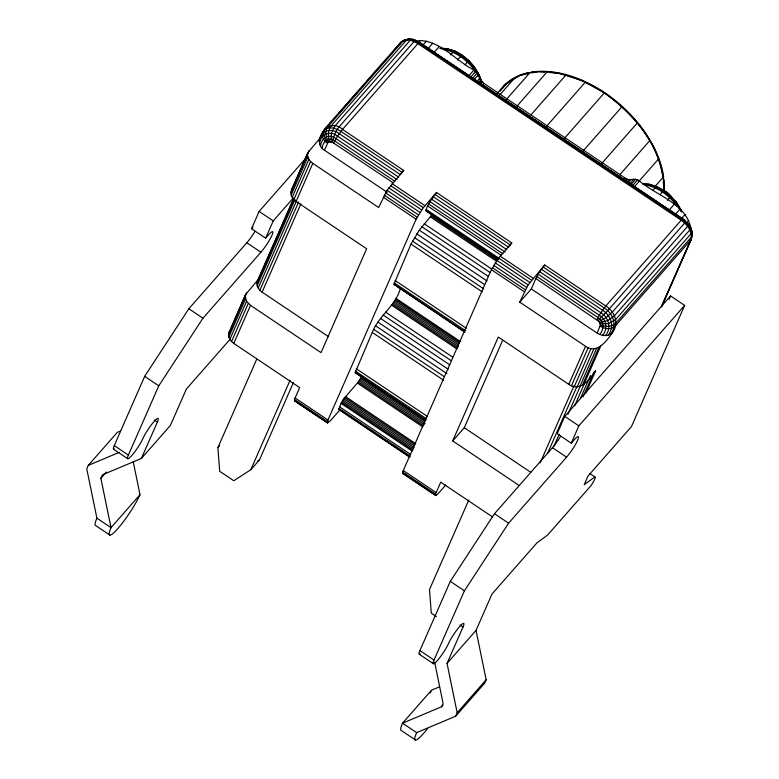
<?xml version="1.0" encoding="UTF-8"?>
<svg xmlns="http://www.w3.org/2000/svg" width="779" height="779" viewBox="0 0 779 779"><rect width="100%" height="100%" fill="white"/><g stroke="black" fill="none" stroke-linecap="round" stroke-linejoin="round"><path stroke-width="1.17" d="M465.131 64.745L468.763 60.45L474.372 66.76L473.398 68.679L475.911 72.807M676.844 206.338L675.588 204.273L676.561 202.355C672.092 199.482 665.062 184.272 660.329 194.731M544.706 265.016L528.123 284.91L519.71 302.125L585.545 346.275C596.772 354.464 606.675 341.046 612.333 332.779C619.519 323.772 614.874 311.503 605.828 306.011L544.706 265.016L539.711 271.715L535.864 278.541L599.139 321.581L606.023 317.637L612.275 312.136L687.633 226.329L688.607 224.41L685.501 221.703M392.801 182.598L332.409 142.245L332.73 139.869L335.739 131.739L338.709 127.328L414.068 41.53L416.044 40.411L682.94 219.084L684.624 220.993M340.004 409.793L330.734 420.348L327.521 422.987L294.608 400.912L294.472 399.52L299.613 387.562L233.788 343.422C230.311 341.075 227.497 336.703 228.997 332.438L245.716 294.345L258.492 279.223L293.907 198.567M327.521 422.987L327.969 420.027L416.122 219.211L423.357 207.633L436.552 192.491L511.784 242.941L508.483 247.167L433.251 196.717C431.011 200.544 425.694 207.214 426.327 210.827L498.55 259.261M409.335 456.883L338.826 409.403L341.085 403.366L343.851 398.712L358.194 382.099L361.807 376.306M425.831 420.28L355.175 372.605L372.245 332.39C378.721 315.787 395.625 306.001 400.357 288.493M419.55 43.001L419.482 42.3L417.875 43.624L342.517 129.421L337.521 136.121L333.675 142.947M464.586 331.99L393.931 284.316L411 244.1L419.297 230.156L431.994 214.77L498.2 259.164M441.527 48.619L440.602 48.181C448.022 48.376 457.176 50.703 462.181 55.815L463.933 57.218M445.831 484.957L437.486 494.353L435.665 495.512L402.753 473.447L402.616 472.045L491.354 269.67L498.589 258.092L511.784 242.941M435.665 495.512L435.529 494.12L440.68 482.162L492.542 516.944M692.025 236.115C692.453 232.171 691.255 226.114 687.721 224.196L690.593 227.672L691.927 231.811L692.025 236.115L691.44 237.05L616.072 322.847C612.041 326.907 605.497 327.199 600.405 325.145L599.139 321.581M228.539 334.658L245.716 294.345M328.602 336.732L262.104 292.135C258.618 289.798 255.804 285.416 257.313 281.151L293.693 198.275M245.258 296.575L246.583 301.298L250.507 305.329L321.036 352.634L366.636 248.764L296.098 201.469C292.622 199.132 289.807 194.75 291.317 190.485L308.036 152.392L320.802 137.27L323.85 130.346L331.864 121.222M290.859 192.705L308.036 152.392M387.251 192.325L324.415 150.181C316.644 145.79 319.234 136.13 323.85 130.346M612.333 332.779C608.311 336.869 601.583 336.002 597.133 333.081L600.405 325.145M410.202 39.456L405.275 39.573L400.873 42.183L325.505 127.98C321.961 132.449 324.23 138.905 328.008 142.469L324.415 150.181M480.974 82.321C481.247 76.546 476.855 71.288 474.07 66.527L473.476 66.546M477.79 75.894L478.647 74.278L478.102 73.148L481.023 80.578M680.583 210.651L680.739 209.22L676.561 202.355L674.195 200.476M120.618 430.972L117.278 432.384L88.29 465.384L86.771 468.841L96.908 518.21A28.648 4.382 -56.2 0 0 95.778 525.621L109.878 535.076M114.601 448.986A14.324 2.191 -56.2 0 1 114.27 445.617L144.67 376.364L188.849 308.747L246.826 242.746A14.324 2.191 -56.2 0 0 254.996 231.275M133.238 461.762L139.996 494.675A28.648 4.382 -56.2 0 1 117.902 528.483A28.648 4.382 -56.2 0 1 111.008 527.675L100.88 478.306L102.4 474.839L141.408 458.422L170.397 425.422L186.347 389.072L230.477 338.836M114.27 445.617L128.379 455.072L158.77 385.829L202.959 318.202L260.926 252.201A14.324 2.191 -56.2 0 0 271.978 235.297A14.324 2.191 -56.2 0 0 268.531 234.898L265.629 238.189L251.529 228.734L259.125 211.421L305.611 158.497M141.408 458.422L157.368 422.072L154.339 420.047M265.629 238.189L273.234 220.885L293.264 198.07M230.662 329.42L246.904 292.427M309.214 150.474L291.317 190.485M228.841 337.025L245.551 298.941M291.151 195.071L307.871 156.988L307.569 154.622M229.863 339.381L246.583 301.298M292.174 197.428L308.893 159.344L307.871 156.988M256.856 283.371L294.209 198.285M319.166 141.418C320.451 130.492 331.153 127.318 339.206 133.647L400.338 174.642L403.639 170.416L342.517 129.421C331.971 118.564 313.148 133.501 327.453 143.258M231.548 341.562L248.267 303.479M293.868 199.609L310.587 161.526L308.893 159.344M257.148 285.737L294.978 199.551M319.458 143.784C320.588 133.852 329.926 130.151 337.521 136.121L398.653 177.115M233.788 343.422L250.507 305.329M296.098 201.469L312.817 163.376L310.587 161.526M258.18 288.094L296.497 200.797M320.49 146.14C321.484 137.581 328.962 133.121 335.973 138.604L397.095 179.598M259.865 290.275L298.669 201.878M322.175 148.322C322.574 141.72 328.845 136.043 334.658 140.931L394.787 181.254M262.104 292.135L300.908 203.738M293.449 382.479L259.504 459.834L250.809 469.727L233.797 480.731L219.697 471.276L217.886 447.652L256.69 359.255M250.809 469.727L290.09 380.23M403.639 170.416L387.056 190.31L378.652 207.526L312.817 163.376M519.194 485.521L452.696 440.924L498.287 337.064L568.826 384.359C580.053 392.548 589.956 379.139 595.614 370.872L585.915 392.967M452.696 440.924L464.294 427.729L502.611 340.433M519.71 302.125L531.307 288.931L535.864 278.541M468.773 500.06L429.482 589.557L431.293 613.18L436.328 616.559M420.241 653.951A14.324 2.191 -56.2 0 1 419.91 650.582L450.301 581.338L494.49 513.712L552.457 447.711A14.324 2.191 -56.2 0 0 560.637 436.24M419.91 650.582L434.01 660.047L464.411 590.803L508.599 523.176L566.567 457.176A14.324 2.191 -56.2 0 0 577.609 440.271A14.324 2.191 -56.2 0 0 574.162 439.862L571.27 443.163L557.16 433.699L564.756 416.395L670.563 295.942L684.663 305.397L631.467 426.58L587.989 476.076L584.192 484.733L594.883 476.894L589.849 473.515M568.826 384.359L585.545 346.275M439.327 686.903L431.527 690.184L402.539 723.185L416.648 732.64L455.657 716.222L457.176 712.766L447.039 663.396L462.999 627.046L459.98 625.011M571.455 385.771L588.174 347.687M540.159 462.872L574.113 385.527M574.298 386.627L591.018 348.544M547.637 453.232L576.742 386.929M599.772 334.483C604.192 329.235 604.329 321.123 597.98 317.52L536.848 276.526M577.171 386.89L593.89 348.807M579.868 386.52L596.587 348.437M553.879 446.357L559.215 434.205M567.949 414.311L580.559 385.586M602.615 335.35C608.107 328.884 606.51 319.38 599.285 315.193L538.162 274.198M582.205 385.566L598.924 347.473M415.519 740.05L401.409 730.585A28.648 4.382 -56.2 0 1 402.539 723.185L441.547 706.767L443.066 703.301L434.624 662.16M584.026 384.066L600.745 345.983M447.039 663.396L476.027 630.396L491.987 594.046L536.916 542.895L547.608 535.046L591.086 485.551A9.504 1.451 -56.2 0 0 594.883 476.894M574.698 405.732L584.883 382.528M605.487 335.603C611.729 328.086 608.808 317.423 600.843 312.71L539.711 271.715M580.306 398.741L590.492 375.536M608.175 335.243C614.952 326.917 611.077 315.378 602.527 310.237L541.395 269.242M583.13 396.667L593.802 372.362L595.614 370.872M610.512 334.279C617.591 325.447 613.141 313.353 604.222 307.958L543.099 266.963M571.27 443.163L578.865 425.85L684.663 305.397M476.027 630.396L486.154 679.765L484.635 683.222L455.657 716.222M661.722 305.952L691.07 239.095M661.39 306.916L691.333 239.095L692.229 235.112L691.762 230.974L690.145 227.195M661.984 305.952L691.333 239.095L692.044 234.08L691.479 233.116M669.093 299.272L670.563 295.942M596.996 319.536L600.843 312.71L605.828 306.011L681.197 220.214C682.453 217.049 687.945 221.372 684.692 223.008L609.324 308.815L598.155 320.471M319.624 139.198L320.802 137.27M257.313 281.151L258.492 279.223M228.997 332.438L230.185 330.51M643.717 184.214L642.792 183.776L649.725 184.36L657.067 186.726L664.448 190.904L670.865 196.045L667.321 200.339M500.157 91.201C525.007 57.451 575.321 73.654 604.377 92.857C636.092 115.292 664.808 150.289 663.854 191.03M390.386 54.588L400.873 42.183L405.275 39.573M502.465 88.339L505.181 84.453L519.817 75.359L529.525 73.382M433.251 196.717L436.552 192.491M335.067 117.571L337.473 114.834M339.079 113.004L359.927 89.273M362.332 86.537L365.536 82.886M367.143 81.055L387.981 57.325M409.277 39.008L403.376 40.625L328.017 126.422C324.492 130.96 325.7 137.542 328.845 141.944L332.409 142.245M251.529 228.734L252.971 227.078M418.859 42.212L420.309 40.566C441.566 41.55 455.997 61.064 473.963 69.983L477.186 73.041L472.113 78.815M422.763 45.201L426.386 41.083M427.739 48.931L432.812 43.157M434.088 52.417L439.161 46.643M450.525 54.949L453.641 51.531L454.878 51.132L462.259 55.309M457.351 60.032L462.113 55.114L468.763 60.45M100.88 478.306L106.363 472.064M468.89 75.758L473.963 69.983M470.633 77.16L475.706 71.386M473.934 79.799L478.287 74.852L480.604 81.279M476.68 81.805L479.582 78.504L483.895 83.372L624.962 177.972C629.286 181.789 635.138 177.154 639.462 180.971C656.551 195.753 687.73 203.971 691.129 230.068M478.501 82.788L480.682 80.305M480.701 83.616L482.152 81.97M482.454 85.018L483.895 83.372M139.996 494.675L111.008 527.675L96.908 518.21M497.109 93.412L503.477 86.157M500.06 94.658L515.182 77.433M506.146 99.722L530.032 72.525M517.013 106.119L547.277 71.668M217.886 447.652L219.474 445.861M531.005 114.805L566.041 74.911M546.381 126.519L585.399 82.097M564.561 138.185L604.377 92.857C632.382 113.013 657.768 141.856 662.89 176.989M583.004 151.077L622.022 106.655M601.612 163.6L637.446 122.8M619.626 174.934L649.881 140.483M623.512 179.618L624.962 177.972M625.42 180.67L626.861 179.014M626.618 182.12L628.789 179.637M628.439 182.267L630.62 179.793M630.182 183.269L633.804 179.151M630.552 185.081L635.625 179.306M632.48 185.694L637.553 179.92M638.79 181.478L658.703 158.809M634.388 186.746L639.462 180.971M654.701 186.843L663.465 176.872M652.714 190.543L655.83 187.126L657.476 187.067L648.965 184.321L643.016 183.815M668.47 210.914L674.263 204.312M675.013 214.761L680.086 208.986M681.372 218.636L685.004 214.517M686.484 223.008L688.665 220.535M441.547 706.767L443.115 704.985M457.176 712.766L486.154 679.765M443.095 49.583L445.179 49.759L446.776 48.717L448.207 49.184L439.931 48.551M645.294 185.178L647.368 185.353L648.965 184.321L650.397 184.779L643.327 184.243M416.687 41.423L416.453 40.751C413.649 39.573 409.248 37.626 406.57 39.972L331.202 125.779C327.716 130.259 327.686 136.676 329.906 141.729M399.208 44.549L400.124 43.799M257.498 461.129L259.504 459.834M404.135 41.005L406.395 39.593L407.544 39.992M324.288 129.957C329.215 125.994 336.148 128.282 340.91 131.369L402.032 172.363M328.008 142.469L328.845 141.944M413.776 40.489L412.568 39.291L410.212 40.284L334.843 126.081L331.357 133.433L331.124 141.836M88.29 465.384L119.499 452.248M355.604 373.19L356.685 372.781M339.118 409.793L339.829 409.52M402.753 473.447L403.473 473.174M401.76 41.462L402.879 41.063M403.376 40.625C408.371 38.999 413.639 40.927 417.875 43.624L681.197 220.214C687.302 224.527 693.271 232.191 690.739 240.059L615.381 325.856C611.349 329.945 604.621 329.079 600.171 326.148M416.064 41.423L420.309 40.566M531.706 72.944L538.406 71.58L544.599 72.106M599.869 322.779L607.795 320.539L614.465 315.738L689.834 229.941L690.691 228.325L688.315 224.186M407.388 39.281L411 39.583L418.576 42.884L681.888 219.474L688.256 225.53L690.428 229.094L691.713 232.707L691.129 233.593L615.77 319.4L608.837 323.48L600.307 323.996M549.127 72.486L559.673 73.382L564.746 75.018M566.937 75.719L582.176 80.636L604.377 92.857M446.776 48.717L455.287 51.472L459.328 54.238M445.968 49.058L454.381 51.774M445.179 49.759C456.504 52.456 466.309 59.574 473.398 68.679M411.799 39.242L416.453 40.751M648.157 184.652C661.673 187.973 673.436 197.369 679.96 209.619M647.368 185.353C658.693 188.051 668.499 195.169 675.588 204.273M679.522 208.47L680.739 209.22L681.45 211.206M454.313 51.151C466.855 57.023 477.537 67.841 481.188 81.425M453.641 51.531C464.177 56.429 473.067 64.696 478.394 75.047M415.489 40.43L682.443 219.026L688.597 224.868M656.502 186.746L663.951 190.845L670.777 196.327L676.542 202.813M660.563 189.307L664.37 191.41L664.302 190.709M690.35 229.669L691.226 230.243M419.482 42.3L682.94 219.084M421.566 44.354L425.607 47.061M428.625 49.087L432.666 51.794M436.698 54.501L439.726 56.526M443.757 59.233L446.786 61.268M451.83 64.647L456.874 68.036M459.902 70.061L473.019 78.854M475.034 80.208L480.078 83.596M482.104 84.95L487.148 88.329M490.166 90.364L494.207 93.071M498.239 95.768L501.267 97.803M505.308 100.51L508.327 102.536M513.371 105.925L517.412 108.632M520.44 110.657L534.56 120.132M536.575 121.485L541.619 124.864M543.645 126.217L548.689 129.606M551.707 131.632L555.748 134.339M558.777 136.364L562.808 139.071M566.849 141.778L569.868 143.813M574.912 147.192L578.953 149.899M581.981 151.934L586.012 154.632M588.028 155.985L603.16 166.141M605.186 167.495L610.23 170.874M613.258 172.909L617.289 175.606M620.318 177.641L624.349 180.348M628.39 183.055L631.409 185.081M635.45 187.788L640.494 191.176M643.522 193.202L647.553 195.909M651.595 198.616L664.711 207.409M666.727 208.762L671.771 212.151M674.799 214.176L678.83 216.883M434.955 194.438L510.187 244.888M431.566 199.181L506.798 249.64M430.018 201.664L505.25 252.123M428.703 204.001L502.932 253.779M427.72 206.016L500.946 255.123M392.041 183.62L424.964 205.685M500.196 256.145L533.109 278.22M390.445 185.558L423.357 207.633M426.201 209.473L531.502 280.158M425.899 210.262L498.132 258.696M425.821 210.768L498.2 259.397M431.147 215.91L497.353 260.313M388.74 187.846L421.653 209.921M496.885 260.371L529.798 282.446M430.339 216.883L496.544 261.286M387.056 190.31L419.969 212.385M495.201 262.835L528.123 284.91M531.307 288.931L597.133 333.081M385.508 192.793L418.42 214.868M493.652 265.318L526.565 287.393M384.193 195.12L417.106 217.195M492.338 267.655L525.25 289.73M424.253 223.816L491.461 268.882M383.21 197.145L416.122 219.211M491.354 269.67L524.267 291.745M421.848 226.728L490.059 272.475M419.297 230.156L488.511 276.574M416.775 233.856L486.992 280.946M414.447 237.576L484.665 284.666M412.471 241.071L483.701 288.834M411 244.1L482.22 291.862M395.041 280.45L466.261 328.212M394.155 282.806L465.375 330.569M393.931 284.316L465.151 332.088M396.005 298.406L460.204 341.465M395.508 299.418L459.707 342.468M394.856 300.577L459.055 343.636M259.125 211.421L273.234 220.885M394.077 301.824L458.276 344.873M564.756 416.395L578.865 425.85M393.239 303.06L458.442 346.782M392.392 304.2L457.594 347.921M391.584 305.173L456.786 348.895M385.498 312.097L452.706 357.172M383.093 315.018L451.304 360.765M380.541 318.445L449.756 364.854M378.01 322.146L448.237 369.236M375.692 325.865L446.912 373.628M246.826 242.746L260.926 252.201M552.457 447.711L566.567 457.176M373.716 329.361L443.942 376.452M372.245 332.39L443.465 380.152M464.294 427.729L530.791 472.327M356.285 368.74L427.505 416.502M355.399 371.086L426.619 418.859M355.175 372.605L425.392 419.696M361.32 377.318L425.519 420.368M360.658 378.477L424.857 421.536M359.888 379.724L425.091 423.445M359.041 380.96L424.243 424.682M358.194 382.099L423.396 425.821M357.386 383.073L422.588 426.795M345.506 396.599L415.723 443.689M344.707 397.572L414.925 444.663M343.851 398.712L414.068 445.802M343.013 399.948L414.233 447.711M342.234 401.185L413.454 448.957M341.582 402.353L412.802 450.116M341.085 403.366L412.305 451.129M339.566 406.823L410.786 454.585M338.982 408.391L410.202 456.153M341.835 410.864L344.854 412.889M348.865 415.577L351.874 417.593M355.886 420.29L359.898 422.978M364.913 426.337L366.919 427.681M371.934 431.05L373.939 432.394M378.954 435.753L381.963 437.779M385.975 440.466L388.984 442.482M392.996 445.179L396.005 447.195M400.017 449.882L404.028 452.58M188.849 308.747L202.959 318.202M494.49 513.712L508.599 523.176M338.826 409.403L410.046 457.166M295.056 397.952L327.969 420.027M403.21 470.477L436.123 492.552M294.472 399.52L327.384 421.595M402.616 472.045L435.529 494.12M301.307 404.661L304.297 406.667M308.289 409.345L311.279 411.351M315.271 414.029L318.26 416.035M322.253 418.712L326.245 421.381M404.467 473.846L406.463 475.18M409.462 477.186L413.445 479.864M416.444 481.87L420.426 484.548M424.419 487.226L427.408 489.231M431.4 491.909L436.386 495.249M294.316 400.533L327.229 422.608M402.461 473.057L435.373 495.132M144.67 376.364L158.77 385.829M450.301 581.338L464.411 590.803M113.705 449.317L127.814 458.782M419.345 654.292L433.445 663.747M665.247 192.111L667.876 194.214M468.315 60.723L470.526 63.216M676.26 202.131L681.567 211.917M474.031 67.452L475.132 69.253M680.291 208.743L681.08 210.982M663.299 181.624L664.146 191.069M157.368 422.072A14.324 2.191 -56.2 0 0 153.921 421.663A14.324 2.191 -56.2 0 0 142.869 438.577A14.324 2.191 -56.2 0 1 131.826 455.481A14.324 2.191 -56.2 0 1 128.379 455.072M431.108 691.109A28.648 4.382 -56.2 0 1 430.154 693.096M427.554 728.589A28.648 4.382 -56.2 0 1 416.648 732.64M462.999 627.046A14.324 2.191 -56.2 0 0 459.552 626.637A14.324 2.191 -56.2 0 0 448.509 643.542A14.324 2.191 -56.2 0 1 437.457 660.446A14.324 2.191 -56.2 0 1 434.01 660.047M503.692 85.914A100.257 64.365 41.3 0 1 513.643 78.153M515.698 77.043A100.257 64.365 41.3 0 1 528.892 72.544M531.259 72.116A100.257 64.365 41.3 0 1 546.624 71.386M548.991 71.551A100.257 64.365 41.3 0 1 663.689 176.794M664 179.209A100.257 64.365 41.3 0 1 664.351 190.836"/></g></svg>
